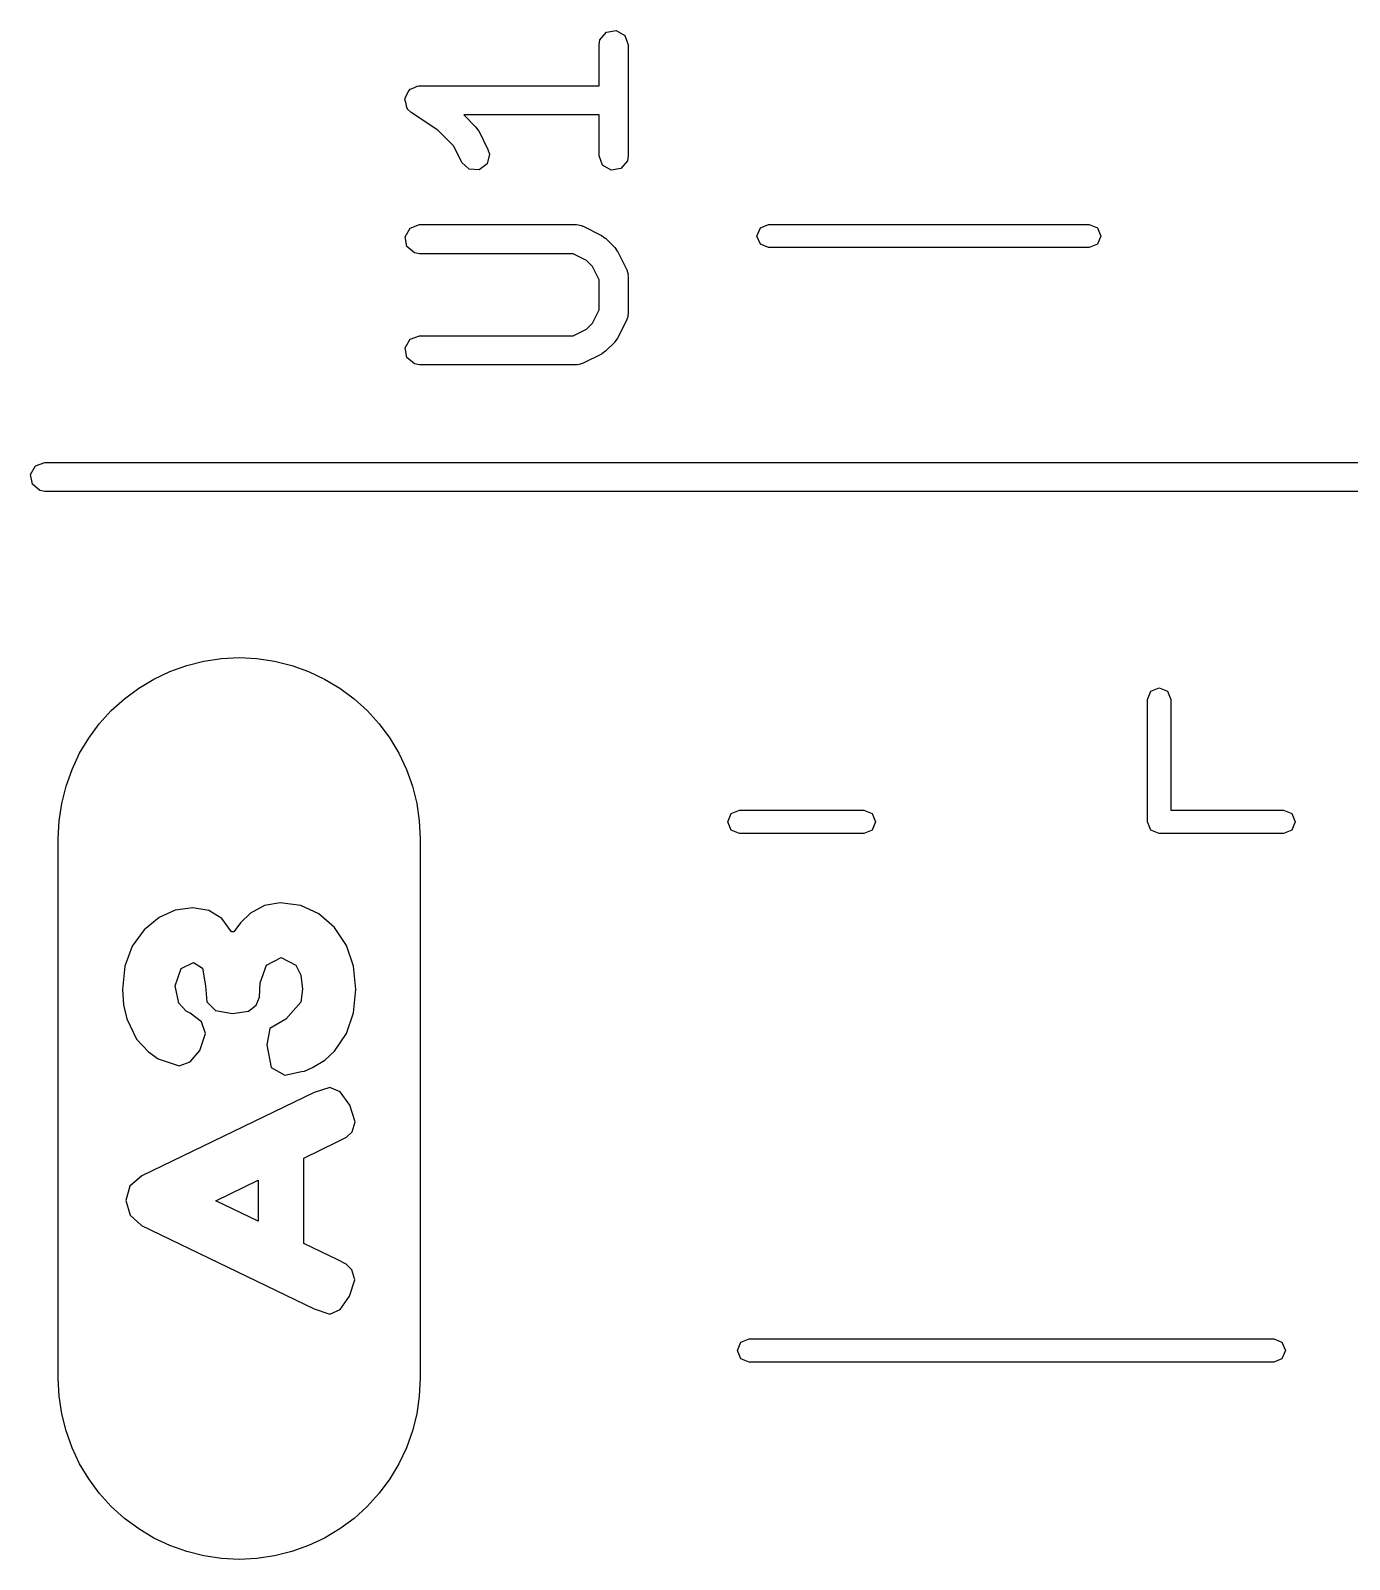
# Model space of a CAD drawing. Extents: x 1.05 to 4.18, y -7.24 to -4.14.
# Drawn here: x 1.2569 to 1.5242, y -7.237 to -6.9273 of the extents above; entities that cross this region are included whole.
import ezdxf

# ---------------------------------------------------------------- set-up
doc = ezdxf.new("R2010")
doc.units = 0
doc.header["$MEASUREMENT"] = 0
doc.layers.add('BLACK', color=7, linetype='CONTINUOUS')

msp = doc.modelspace()

# ---------------------------------------------------------------- linework, layer by layer
at = {"layer": 'BLACK', "linetype": 'CONTINUOUS'}
for p, q in [((1.37232, -6.92917), (1.37362, -6.92763)), ((1.37362, -6.92763), (1.37561, -6.92728)), ((1.37561, -6.92728), (1.37736, -6.92829)), ((1.37736, -6.92829), (1.37805, -6.93018)), ((1.37214, -6.93018), (1.37232, -6.92917)), ((1.37214, -6.93848), (1.37214, -6.93018)), ((1.37805, -6.93018), (1.37805, -6.95268)), ((1.33278, -6.94124), (1.33285, -6.94109)), ((1.33302, -6.94206), (1.33278, -6.94124)), ((1.33282, -6.94092), (1.33324, -6.94018)), ((1.33285, -6.94109), (1.33282, -6.94092)), ((1.33324, -6.94018), (1.33359, -6.93939)), ((1.33359, -6.93939), (1.33374, -6.93932)), ((1.33374, -6.93932), (1.33383, -6.93917)), ((1.33383, -6.93917), (1.33463, -6.93888)), ((1.33463, -6.93888), (1.3354, -6.9385)), ((1.3354, -6.9385), (1.33556, -6.93854)), ((1.33556, -6.93854), (1.33572, -6.93848)), ((1.33572, -6.93848), (1.37214, -6.93848)), ((1.33317, -6.94291), (1.33302, -6.94206)), ((1.3333, -6.94302), (1.33317, -6.94291)), ((1.33334, -6.94318), (1.3333, -6.94302)), ((1.33409, -6.94389), (1.33334, -6.94318)), ((1.33947, -6.94748), (1.33409, -6.94389)), ((1.37214, -6.94438), (1.34473, -6.94438)), ((1.34473, -6.94438), (1.34719, -6.94684)), ((1.34719, -6.94684), (1.34769, -6.94757)), ((1.37214, -6.95268), (1.37214, -6.94438)), ((1.34267, -6.95068), (1.33947, -6.94748)), ((1.34769, -6.94757), (1.34774, -6.94761)), ((1.34774, -6.94761), (1.34961, -6.95136)), ((1.34433, -6.954), (1.34267, -6.95068)), ((1.34991, -6.95234), (1.34944, -6.95431)), ((1.34961, -6.95136), (1.34991, -6.95234)), ((1.37283, -6.95458), (1.37214, -6.95268)), ((1.37805, -6.95268), (1.37787, -6.95369)), ((1.3458, -6.95539), (1.34433, -6.954)), ((1.34781, -6.95551), (1.3458, -6.95539)), ((1.34944, -6.95431), (1.34781, -6.95551)), ((1.37458, -6.95559), (1.37283, -6.95458)), ((1.37657, -6.95524), (1.37458, -6.95559)), ((1.37787, -6.95369), (1.37657, -6.95524)), ((1.33282, -6.96904), (1.33383, -6.96729)), ((1.33317, -6.97103), (1.33282, -6.96904)), ((1.33383, -6.96729), (1.33572, -6.9666)), ((1.33572, -6.9666), (1.36759, -6.9666)), ((1.36759, -6.9666), (1.3686, -6.96678)), ((1.3686, -6.96678), (1.36874, -6.96689)), ((1.36874, -6.96689), (1.36892, -6.96691)), ((1.36892, -6.96691), (1.37266, -6.96879)), ((1.37266, -6.96879), (1.37337, -6.96931)), ((1.40413, -6.9689), (1.40483, -6.96723)), ((1.40483, -6.97057), (1.40413, -6.9689)), ((1.40483, -6.96723), (1.4065, -6.96654)), ((1.4065, -6.96654), (1.47146, -6.96654)), ((1.47146, -6.96654), (1.47313, -6.96723)), ((1.47313, -6.96723), (1.47382, -6.9689)), ((1.47382, -6.9689), (1.47313, -6.97057)), ((1.33471, -6.97233), (1.33317, -6.97103)), ((1.37337, -6.96931), (1.37343, -6.96934)), ((1.37343, -6.96934), (1.37531, -6.97122)), ((1.37531, -6.97122), (1.37581, -6.97194)), ((1.37581, -6.97194), (1.37586, -6.97198)), ((1.37586, -6.97198), (1.37773, -6.97573)), ((1.4065, -6.97126), (1.40483, -6.97057)), ((1.47146, -6.97126), (1.4065, -6.97126)), ((1.47313, -6.97057), (1.47146, -6.97126)), ((1.33572, -6.97251), (1.33471, -6.97233)), ((1.3669, -6.97251), (1.33572, -6.97251)), ((1.3696, -6.97386), (1.3669, -6.97251)), ((1.37079, -6.97505), (1.3696, -6.97386)), ((1.37214, -6.97775), (1.37079, -6.97505)), ((1.37214, -6.98385), (1.37214, -6.97775)), ((1.37773, -6.97573), (1.37803, -6.97672)), ((1.37803, -6.97672), (1.37799, -6.97689)), ((1.37799, -6.97689), (1.37805, -6.97705)), ((1.37805, -6.97705), (1.37805, -6.98455)), ((1.37079, -6.98655), (1.37214, -6.98385)), ((1.37805, -6.98455), (1.37787, -6.98556)), ((1.3696, -6.98775), (1.37079, -6.98655)), ((1.37773, -6.98587), (1.37586, -6.98962)), ((1.37775, -6.9857), (1.37773, -6.98587)), ((1.37787, -6.98556), (1.37775, -6.9857)), ((1.33282, -6.99154), (1.33383, -6.98979)), ((1.33383, -6.98979), (1.33572, -6.9891)), ((1.33572, -6.9891), (1.3669, -6.9891)), ((1.3669, -6.9891), (1.3696, -6.98775)), ((1.37531, -6.99039), (1.37343, -6.99226)), ((1.37533, -6.99033), (1.37531, -6.99039)), ((1.37586, -6.98962), (1.37533, -6.99033)), ((1.33317, -6.99353), (1.33282, -6.99154)), ((1.33471, -6.99483), (1.33317, -6.99353)), ((1.37266, -6.99282), (1.36892, -6.99469)), ((1.37271, -6.99277), (1.37266, -6.99282)), ((1.37343, -6.99226), (1.37271, -6.99277)), ((1.33572, -6.995), (1.33471, -6.99483)), ((1.36759, -6.995), (1.33572, -6.995)), ((1.36776, -6.99494), (1.36759, -6.995)), ((1.36793, -6.99498), (1.36776, -6.99494)), ((1.36892, -6.99469), (1.36793, -6.99498)), ((1.25693, -7.0172), (1.25794, -7.01545)), ((1.25794, -7.01545), (1.25984, -7.01476)), ((1.25984, -7.01476), (3.95669, -7.01476)), ((1.25729, -7.01919), (1.25693, -7.0172)), ((1.25883, -7.02049), (1.25729, -7.01919)), ((1.25984, -7.02067), (1.25883, -7.02049)), ((3.95669, -7.02067), (1.25984, -7.02067)), ((1.28857, -7.05589), (1.29206, -7.05502)), ((1.29206, -7.05502), (1.29562, -7.05449)), ((1.29562, -7.05449), (1.29921, -7.05432)), ((1.29921, -7.05432), (1.30281, -7.05449)), ((1.30281, -7.05449), (1.30637, -7.05502)), ((1.30637, -7.05502), (1.30986, -7.05589)), ((1.27884, -7.0605), (1.28192, -7.05865)), ((1.28192, -7.05865), (1.28518, -7.05711)), ((1.28518, -7.05711), (1.28857, -7.05589)), ((1.30986, -7.05589), (1.31325, -7.05711)), ((1.31325, -7.05711), (1.3165, -7.05865)), ((1.3165, -7.05865), (1.31959, -7.0605)), ((1.27594, -7.06264), (1.27884, -7.0605)), ((1.31959, -7.0605), (1.32248, -7.06264)), ((1.48327, -7.0628), (1.48396, -7.06112)), ((1.48396, -7.06112), (1.48563, -7.06043)), ((1.48563, -7.06043), (1.4873, -7.06112)), ((1.4873, -7.06112), (1.48799, -7.0628)), ((1.27086, -7.06772), (1.27328, -7.06506)), ((1.27328, -7.06506), (1.27594, -7.06264)), ((1.32248, -7.06264), (1.32515, -7.06506)), ((1.32515, -7.06506), (1.32756, -7.06772)), ((1.48327, -7.0876), (1.48327, -7.0628)), ((1.48799, -7.0628), (1.48799, -7.08524)), ((1.26872, -7.07062), (1.27086, -7.06772)), ((1.32756, -7.06772), (1.32971, -7.07062)), ((1.26687, -7.0737), (1.26872, -7.07062)), ((1.32971, -7.07062), (1.33156, -7.0737)), ((1.26533, -7.07696), (1.26687, -7.0737)), ((1.33156, -7.0737), (1.3331, -7.07696)), ((1.26411, -7.08035), (1.26533, -7.07696)), ((1.3331, -7.07696), (1.33431, -7.08035)), ((1.26324, -7.08384), (1.26411, -7.08035)), ((1.33431, -7.08035), (1.33518, -7.08384)), ((1.26271, -7.0874), (1.26324, -7.08384)), ((1.33518, -7.08384), (1.33571, -7.0874)), ((1.39823, -7.0876), (1.39892, -7.08593)), ((1.39892, -7.08593), (1.40059, -7.08524)), ((1.40059, -7.08524), (1.42579, -7.08524)), ((1.42579, -7.08524), (1.42746, -7.08593)), ((1.42746, -7.08593), (1.42815, -7.0876)), ((1.48799, -7.08524), (1.51083, -7.08524)), ((1.51083, -7.08524), (1.5125, -7.08593)), ((1.5125, -7.08593), (1.51319, -7.0876)), ((1.26254, -7.09099), (1.26271, -7.0874)), ((1.33571, -7.0874), (1.33589, -7.09099)), ((1.39892, -7.08927), (1.39823, -7.0876)), ((1.40059, -7.08996), (1.39892, -7.08927)), ((1.42746, -7.08927), (1.42579, -7.08996)), ((1.42815, -7.0876), (1.42746, -7.08927)), ((1.48396, -7.08927), (1.48327, -7.0876)), ((1.48563, -7.08996), (1.48396, -7.08927)), ((1.5125, -7.08927), (1.51083, -7.08996)), ((1.51319, -7.0876), (1.5125, -7.08927)), ((1.26254, -7.20035), (1.26254, -7.09099)), ((1.33589, -7.09099), (1.33589, -7.20035)), ((1.42579, -7.08996), (1.40059, -7.08996)), ((1.51083, -7.08996), (1.48563, -7.08996)), ((1.28978, -7.10501), (1.28625, -7.10551)), ((1.29308, -7.10555), (1.28978, -7.10501)), ((1.30431, -7.10453), (1.30149, -7.10608)), ((1.30749, -7.10401), (1.30431, -7.10453)), ((1.31169, -7.10457), (1.30749, -7.10401)), ((1.31537, -7.10624), (1.31169, -7.10457)), ((1.28297, -7.10699), (1.27993, -7.10945)), ((1.28625, -7.10551), (1.28297, -7.10699)), ((1.29572, -7.10718), (1.29308, -7.10555)), ((1.29768, -7.10989), (1.29572, -7.10718)), ((1.29946, -7.10804), (1.29812, -7.10989)), ((1.30149, -7.10608), (1.29946, -7.10804)), ((1.31853, -7.10901), (1.31537, -7.10624)), ((1.27993, -7.10945), (1.2775, -7.11277)), ((1.29812, -7.10989), (1.29768, -7.10989)), ((1.32094, -7.11263), (1.31853, -7.10901)), ((1.2775, -7.11277), (1.27604, -7.11681)), ((1.32239, -7.11682), (1.32094, -7.11263)), ((1.27604, -7.11681), (1.27556, -7.12158)), ((1.28624, -7.12079), (1.28743, -7.11733)), ((1.28743, -7.11733), (1.28993, -7.11608)), ((1.28993, -7.11608), (1.29176, -7.11726)), ((1.29176, -7.11726), (1.29237, -7.12083)), ((1.30343, -7.12023), (1.30471, -7.11661)), ((1.30471, -7.11661), (1.30768, -7.11508)), ((1.30768, -7.11508), (1.31071, -7.11664)), ((1.31071, -7.11664), (1.31172, -7.11864)), ((1.32287, -7.12158), (1.32239, -7.11682)), ((1.28699, -7.12433), (1.28624, -7.12079)), ((1.29237, -7.12083), (1.29268, -7.12408)), ((1.30331, -7.12308), (1.30343, -7.12023)), ((1.31172, -7.11864), (1.31206, -7.12151)), ((1.27556, -7.12158), (1.27578, -7.12468)), ((1.30268, -7.1247), (1.30331, -7.12308)), ((1.31206, -7.12151), (1.31168, -7.12414)), ((1.32238, -7.1263), (1.32287, -7.12158)), ((1.27578, -7.12468), (1.27643, -7.12748)), ((1.28849, -7.12595), (1.28699, -7.12433)), ((1.28924, -7.12633), (1.28849, -7.12595)), ((1.29159, -7.12808), (1.28924, -7.12633)), ((1.29268, -7.12408), (1.29438, -7.12581)), ((1.29438, -7.12581), (1.29787, -7.12639)), ((1.29787, -7.12639), (1.30107, -7.12597)), ((1.30107, -7.12597), (1.30268, -7.1247)), ((1.31168, -7.12414), (1.30868, -7.12758)), ((1.32092, -7.13046), (1.32238, -7.1263)), ((1.27643, -7.12748), (1.27837, -7.13161)), ((1.29237, -7.13045), (1.29159, -7.12808)), ((1.30543, -7.12945), (1.30481, -7.13276)), ((1.30868, -7.12758), (1.30543, -7.12945)), ((1.27837, -7.13161), (1.28084, -7.1342)), ((1.29124, -7.13389), (1.29237, -7.13045)), ((1.30481, -7.13276), (1.30571, -7.13736)), ((1.31849, -7.13408), (1.32092, -7.13046)), ((1.28084, -7.1342), (1.28281, -7.13558)), ((1.28281, -7.13558), (1.28706, -7.13701)), ((1.28706, -7.13701), (1.28929, -7.13623)), ((1.28929, -7.13623), (1.29124, -7.13389)), ((1.31406, -7.13739), (1.31654, -7.13584)), ((1.31654, -7.13584), (1.31849, -7.13408)), ((1.30571, -7.13736), (1.30843, -7.13889)), ((1.30843, -7.13889), (1.31181, -7.1382)), ((1.31181, -7.1382), (1.31243, -7.13808)), ((1.31243, -7.13808), (1.31406, -7.13739)), ((1.31437, -7.14245), (1.27949, -7.15933)), ((1.31756, -7.14139), (1.31437, -7.14245)), ((1.3197, -7.14229), (1.31756, -7.14139)), ((1.32162, -7.14501), (1.3197, -7.14229)), ((1.32268, -7.14836), (1.32162, -7.14501)), ((1.32212, -7.15036), (1.32268, -7.14836)), ((1.31906, -7.15245), (1.32093, -7.15148)), ((1.32093, -7.15148), (1.32212, -7.15036)), ((1.31231, -7.1557), (1.31906, -7.15245)), ((1.31231, -7.17301), (1.31231, -7.1557)), ((1.27949, -7.15933), (1.27706, -7.16139)), ((1.29449, -7.16439), (1.30306, -7.1602)), ((1.30306, -7.1602), (1.30306, -7.16851)), ((1.27706, -7.16139), (1.27624, -7.16433)), ((1.27624, -7.16433), (1.27712, -7.16729)), ((1.27712, -7.16729), (1.27943, -7.16939)), ((1.30306, -7.16851), (1.29449, -7.16439)), ((1.27943, -7.16939), (1.31437, -7.18626)), ((1.31906, -7.17626), (1.31231, -7.17301)), ((1.32087, -7.17723), (1.31906, -7.17626)), ((1.32203, -7.17836), (1.32087, -7.17723)), ((1.32262, -7.18036), (1.32203, -7.17836)), ((1.32156, -7.1837), (1.32262, -7.18036)), ((1.31968, -7.18642), (1.32156, -7.1837)), ((1.31437, -7.18626), (1.31756, -7.18733)), ((1.31756, -7.18733), (1.31968, -7.18642)), ((1.4002, -7.19468), (1.40089, -7.19301)), ((1.40089, -7.19636), (1.4002, -7.19468)), ((1.40089, -7.19301), (1.40256, -7.19232)), ((1.40256, -7.19232), (1.50886, -7.19232)), ((1.50886, -7.19232), (1.51053, -7.19301)), ((1.51053, -7.19301), (1.51122, -7.19468)), ((1.51122, -7.19468), (1.51053, -7.19636)), ((1.40256, -7.19705), (1.40089, -7.19636)), ((1.50886, -7.19705), (1.40256, -7.19705)), ((1.51053, -7.19636), (1.50886, -7.19705)), ((1.26271, -7.20394), (1.26254, -7.20035)), ((1.33589, -7.20035), (1.33571, -7.20394)), ((1.26324, -7.2075), (1.26271, -7.20394)), ((1.33571, -7.20394), (1.33518, -7.2075)), ((1.26411, -7.21099), (1.26324, -7.2075)), ((1.33518, -7.2075), (1.33431, -7.21099)), ((1.26533, -7.21438), (1.26411, -7.21099)), ((1.33431, -7.21099), (1.3331, -7.21438)), ((1.26687, -7.21764), (1.26533, -7.21438)), ((1.3331, -7.21438), (1.33156, -7.21764)), ((1.26872, -7.22072), (1.26687, -7.21764)), ((1.33156, -7.21764), (1.32971, -7.22072)), ((1.27086, -7.22361), (1.26872, -7.22072)), ((1.32971, -7.22072), (1.32756, -7.22361)), ((1.27328, -7.22628), (1.27086, -7.22361)), ((1.32756, -7.22361), (1.32515, -7.22628)), ((1.27594, -7.2287), (1.27328, -7.22628)), ((1.27884, -7.23084), (1.27594, -7.2287)), ((1.32248, -7.2287), (1.31959, -7.23084)), ((1.32515, -7.22628), (1.32248, -7.2287)), ((1.28192, -7.23269), (1.27884, -7.23084)), ((1.31959, -7.23084), (1.3165, -7.23269)), ((1.28518, -7.23423), (1.28192, -7.23269)), ((1.28857, -7.23544), (1.28518, -7.23423)), ((1.29206, -7.23632), (1.28857, -7.23544)), ((1.30986, -7.23544), (1.30637, -7.23632)), ((1.31325, -7.23423), (1.30986, -7.23544)), ((1.3165, -7.23269), (1.31325, -7.23423)), ((1.29562, -7.23685), (1.29206, -7.23632)), ((1.29921, -7.23702), (1.29562, -7.23685)), ((1.30281, -7.23685), (1.29921, -7.23702)), ((1.30637, -7.23632), (1.30281, -7.23685))]:
    msp.add_line(p, q, dxfattribs=at)

doc.saveas('drawing.dxf')
